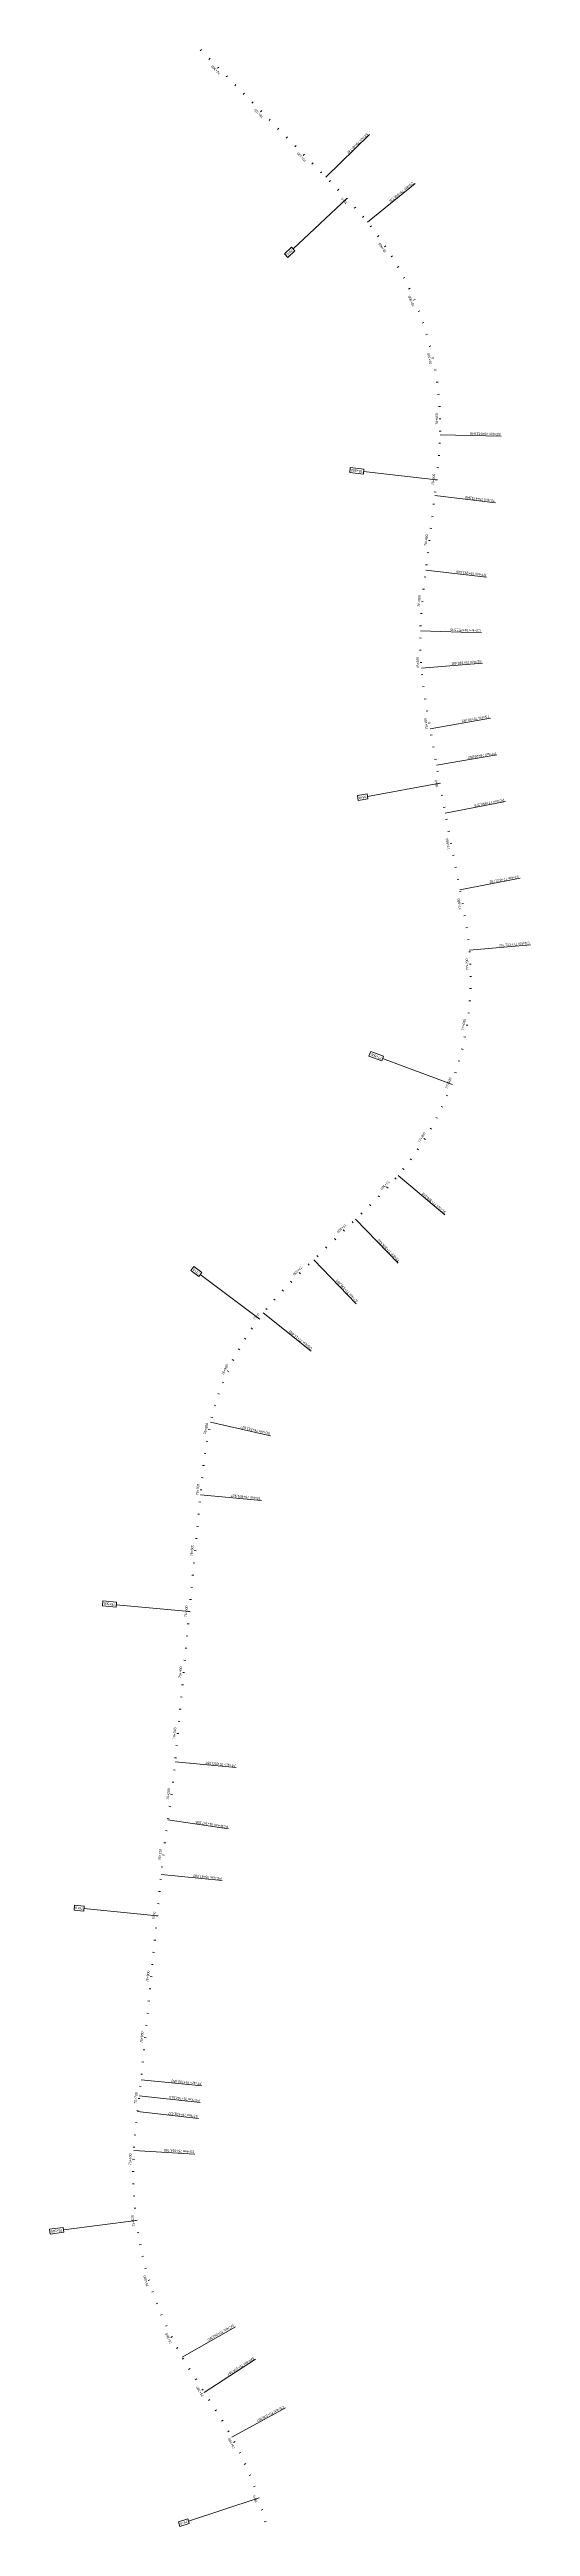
# Model space of a CAD drawing. Header units: metres. Extents: x 286368 to 330619, y 7396693 to 7466163.
# Drawn here: x 300220 to 301006, y 7444760 to 7448808 of the extents above; entities that cross this region are included whole.
import ezdxf

# ---------------------------------------------------------------- set-up
doc = ezdxf.new("R2010")
doc.units = ezdxf.units.M
doc.header["$MEASUREMENT"] = 0
for name, color, linetype, lineweight in [('U-HZ-ESTACAS', 3, 'Continuous', 30), ('U-HZ-KM', 1, 'Continuous', 20), ('U-HZ-NOTAVEIS', 2, 'Continuous', 30)]:
    doc.layers.add(name, color=color, linetype=linetype, lineweight=lineweight)
doc.layers.add('U-HZ-TRAÇO', color=3, linetype='TIC_LINE')
doc.styles.add('ARIAL', font='arial.ttf')
doc.styles.get("Standard").update_dxf_attribs({"font": 'arial.ttf'})
doc.linetypes.add('TIC_LINE', pattern='A,3.5,-0.25,["TIC",Standard,S=0.175,R=0,X=-0.05,Y=-0.1],-0.5', length=4.25)

# ---------------------------------------------------------------- blocks, each defined once
blk = doc.blocks.new('AeccTick (TIC)')
at = {"layer": 'U-HZ-TRAÇO', "lineweight": -2}
blk.add_line((0, 0.75), (0, -0.75), dxfattribs=at)

msp = doc.modelspace()

# ---------------------------------------------------------------- linework, layer by layer
at = {"layer": 'U-HZ-KM', "linetype": 'Continuous', "lineweight": 0}
for p, q in [((300705.5, 7448564.4), (300618, 7448482.2)), ((300615.3, 7448485.1), (300603.6, 7448474.1)), ((300609.1, 7448468.2), (300620.8, 7448479.2)), ((300620.8, 7448479.2), (300615.3, 7448485.1)), ((300603.6, 7448474.1), (300609.1, 7448468.2)), ((300711.3, 7448124.9), (300710.4, 7448116.8)), ((300710.4, 7448116.8), (300732.6, 7448114.3)), ((300733.5, 7448122.4), (300711.3, 7448124.9)), ((300732.6, 7448114.3), (300733.5, 7448122.4)), ((300852.2, 7448104.9), (300733, 7448118.3)), ((300738.6, 7447591.4), (300722.8, 7447588.6)), ((300722.8, 7447588.6), (300724.2, 7447580.6)), ((300740, 7447583.5), (300738.6, 7447591.4)), ((300857.4, 7447608.8), (300739.3, 7447587.4)), ((300724.2, 7447580.6), (300740, 7447583.5)), ((300744.6, 7447170.3), (300741.8, 7447162.8)), ((300741.8, 7447162.8), (300762.7, 7447155)), ((300765.5, 7447162.6), (300744.6, 7447170.3)), ((300762.7, 7447155), (300765.5, 7447162.6)), ((300876.6, 7447117), (300764.1, 7447158.8)), ((300455.8, 7446819), (300450.9, 7446812.5)), ((300468.6, 7446809.3), (300455.8, 7446819)), ((300450.9, 7446812.5), (300463.7, 7446802.9)), ((300463.7, 7446802.9), (300468.6, 7446809.3)), ((300562.1, 7446734), (300466.2, 7446806.1)), ((300307.2, 7446272.4), (300306.4, 7446264.3)), ((300306.4, 7446264.3), (300328.6, 7446262.2)), ((300329.4, 7446270.3), (300307.2, 7446272.4)), ((300328.6, 7446262.2), (300329.4, 7446270.3)), ((300448.5, 7446254.9), (300329, 7446266.3)), ((300260.8, 7445775.1), (300260, 7445767)), ((300260, 7445767), (300276, 7445765.4)), ((300276.7, 7445773.5), (300260.8, 7445775.1)), ((300276, 7445765.4), (300276.7, 7445773.5)), ((300395.8, 7445757.8), (300276.3, 7445769.5)), ((300242.2, 7445248.5), (300220.1, 7445245.6)), ((300220.1, 7445245.6), (300221.1, 7445237.6)), ((300221.1, 7445237.6), (300243.2, 7445240.5)), ((300243.2, 7445240.5), (300242.2, 7445248.5)), ((300361.7, 7445259.9), (300242.7, 7445244.5)), ((300561, 7444805.9), (300447, 7444768.5)), ((300445.7, 7444772.3), (300430.5, 7444767.3)), ((300430.5, 7444767.3), (300433, 7444759.7)), ((300433, 7444759.7), (300448.2, 7444764.7)), ((300448.2, 7444764.7), (300445.7, 7444772.3))]:
    msp.add_line(p, q, dxfattribs=at)
at = {"layer": 'U-HZ-NOTAVEIS', "color": 1, "linetype": 'Continuous', "lineweight": 0}
for p, q in [((300671.6, 7448599.4), (300742.9, 7448669.5)), ((300739.4, 7448525.9), (300817, 7448589)), ((300857.9, 7448178.6), (300957.9, 7448176.1)), ((300849.2, 7448079), (300948.5, 7448067.1)), ((300834.7, 7447957.4), (300934, 7447945.6)), ((300825.8, 7447857.9), (300925.8, 7447855)), ((300827.5, 7447796.9), (300927.1, 7447805.1)), ((300841.7, 7447697.9), (300940.2, 7447715.1)), ((300852.1, 7447638.2), (300950.7, 7447655.4)), ((300866.5, 7447560), (300964.7, 7447578.8)), ((300890.4, 7447434.7), (300988.6, 7447453.5)), ((300905.9, 7447335.9), (301005.5, 7447344.9)), ((300789.4, 7446968), (300865.7, 7446903.3)), ((300719.9, 7446896.2), (300789.4, 7446824.3)), ((300651.5, 7446830.1), (300721, 7446758.2)), ((300569.1, 7446743.1), (300647.5, 7446680.9)), ((300483.2, 7446564.7), (300580.7, 7446542.2)), ((300466.6, 7446446), (300566.2, 7446436.5)), ((300425.1, 7446009.4), (300524.7, 7445999.9)), ((300413.5, 7445914.7), (300512.4, 7445899.8)), ((300402.4, 7445825.1), (300501.9, 7445815.4)), ((300369.5, 7445489.5), (300469, 7445479.8)), ((300366.7, 7445463.7), (300466.1, 7445452.5)), ((300363.8, 7445437.8), (300463.2, 7445426.5)), ((300357.8, 7445374.4), (300457.6, 7445368.4)), ((300436.8, 7445036.5), (300523.6, 7445086.2)), ((300472.8, 7444978.6), (300556.7, 7445033.1)), ((300517.8, 7444905.4), (300605.5, 7444953.5))]:
    msp.add_line(p, q, dxfattribs=at)

# ---------------------------------------------------------------- block references
at = {"layer": 'U-HZ-TRAÇO', "linetype": 'TIC_LINE', "lineweight": 20}
for p, xscale, yscale, zscale, rotation in [((300467.4, 7448807.1), 2, 2, 2, 134.5102372686027), ((300481.4, 7448792.8), 2, 2, 2, 134.5102372686027), ((300509.5, 7448764.3), 2, 2, 2, 134.5102372686027), ((300523.5, 7448750), 2, 2, 2, 134.5102372686027), ((300537.5, 7448735.8), 2, 2, 2, 134.5102372686027), ((300551.5, 7448721.5), 2, 2, 2, 134.5102372686027), ((300579.6, 7448693), 2, 2, 2, 134.5102372686027), ((300593.6, 7448678.7), 2, 2, 2, 134.5102372686027), ((300607.6, 7448664.4), 2, 2, 2, 134.5102372686027), ((300621.6, 7448650.2), 2, 2, 2, 134.5102372686027), ((300649.7, 7448621.7), 2, 2, 2, 134.5102372686027), ((300663.7, 7448607.4), 2, 2, 2, 134.5102372686027), ((300677.7, 7448593.1), 2, 2, 2, 134.4690203467732), ((300691.7, 7448578.8), 2, 2, 2, 134.0640080487137), ((300719, 7448549.6), 2, 2, 2, 131.9567205202229), ((300732.2, 7448534.6), 2, 2, 2, 130.2544452897916), ((300744.8, 7448519.1), 2, 2, 2, 128.1609660037178), ((300756.9, 7448503.1), 2, 2, 2, 125.9988611164355), ((300779.2, 7448469.9), 1.999999999999999, 1.999999999999999, 1.999999999999999, 121.6746513419003), ((300789.3, 7448452.7), 2, 2, 2, 119.5125464545527), ((300798.9, 7448435.1), 1.999999999999999, 1.999999999999999, 1.999999999999999, 117.3504415673204), ((300807.7, 7448417.2), 2, 2, 2, 115.1883366800675), ((300823.4, 7448380.4), 1.999999999999999, 1.999999999999999, 1.999999999999999, 110.8641269054543), ((300830.1, 7448361.6), 2, 2, 2, 108.7020220181577), ((300836.2, 7448342.5), 2, 2, 2, 106.5399171309392), ((300841.5, 7448323.2), 2, 2, 2, 104.3778122436179), ((300850, 7448284.1), 2, 2, 2, 100.0536024690661), ((300853.1, 7448264.4), 2, 2, 2, 97.89149758180109), ((300855.5, 7448244.5), 1.999999999999999, 1.999999999999999, 1.999999999999999, 95.72939269448713), ((300857.1, 7448224.6), 2, 2, 2, 93.56728780724778), ((300857.4, 7448164.6), 2, 2, 2, 87.18613177129306), ((300858.1, 7448184.6), 1.999999999999999, 1.999999999999999, 1.999999999999999, 89.24307803269997), ((300854.4, 7448124.7), 2, 2, 2, 84.32990768797123), ((300856.1, 7448144.7), 2, 2, 2, 85.54180924090355), ((300849.9, 7448085), 2, 2, 2, 83.2033675144783), ((300845.2, 7448045.3), 1.999999999999999, 1.999999999999999, 1.999999999999999, 83.18357026793147), ((300847.6, 7448065.1), 1.999999999999999, 1.999999999999999, 1.999999999999999, 83.18357026793147), ((300842.8, 7448025.4), 1.999999999999999, 1.999999999999999, 1.999999999999999, 83.18357026793147), ((300835.7, 7447965.8), 1.999999999999999, 1.999999999999999, 1.999999999999999, 83.18357026793147), ((300838.1, 7447985.7), 1.999999999999999, 1.999999999999999, 1.999999999999999, 83.18357026793147), ((300831, 7447926.1), 2, 2, 2, 83.70185946878722), ((300833.3, 7447946), 2, 2, 2, 83.25299556708786), ((300827.3, 7447886.3), 2, 2, 2, 85.84667239263679), ((300825.6, 7447846.3), 2, 2, 2, 89.5721993190955), ((300826.1, 7447866.3), 2, 2, 2, 87.53528651113567), ((300825.8, 7447826.3), 2, 2, 2, 91.65568221044853), ((300828.4, 7447786.4), 2, 2, 2, 95.75440957387138), ((300830.7, 7447766.6), 2, 2, 2, 97.40200313578265), ((300833.5, 7447746.8), 2, 2, 2, 98.63981746622721), ((300836.7, 7447727), 2, 2, 2, 99.46286023072604), ((300843.5, 7447687.6), 2, 2, 2, 99.91670846470933), ((300847, 7447667.9), 2, 2, 2, 99.91670846470933), ((300850.4, 7447648.2), 2, 2, 2, 99.91670846470933), ((300853.9, 7447628.5), 2, 2, 2, 100.0296052817162), ((300861, 7447589.1), 2, 2, 2, 100.4879715178178), ((300864.7, 7447569.5), 2, 2, 2, 100.7171546358724), ((300868.4, 7447549.8), 2, 2, 2, 100.8274048463179), ((300872.2, 7447530.2), 2, 2, 2, 100.8274048463179), ((300879.7, 7447490.9), 2, 2, 2, 100.8274048463179), ((300883.4, 7447471.3), 2, 2, 2, 100.8274048463179), ((300887.2, 7447451.6), 2, 2, 2, 100.8274048463179), ((300890.9, 7447432), 2, 2, 2, 100.8230647457191), ((300898.2, 7447392.6), 2, 2, 2, 99.78036474375956), ((300901.4, 7447372.9), 2, 2, 2, 98.57304863018913), ((300904.1, 7447353.1), 2, 2, 2, 96.91359358341093), ((300906.2, 7447333.2), 2, 2, 2, 94.81269507962115), ((300907.6, 7447273.2), 2, 2, 2, 87.93720153794828), ((300907.9, 7447293.2), 2, 2, 2, 90.22903271849862), ((300904.6, 7447233.4), 2, 2, 2, 83.35353917694641), ((300906.5, 7447253.3), 2, 2, 2, 85.64537035745754), ((300898.4, 7447193.9), 2, 2, 2, 78.76987681591324), ((300889, 7447155), 2, 2, 2, 74.18621445480106), ((300894.1, 7447174.3), 2, 2, 2, 76.47804563540399), ((300869.2, 7447098.4), 1.999999999999999, 1.999999999999999, 1.999999999999999, 67.31072091328886), ((300883.2, 7447135.8), 2, 2, 2, 71.89438327434186), ((300852.3, 7447062.1), 1.999999999999999, 1.999999999999999, 1.999999999999999, 62.72705855218886), ((300861.2, 7447080.1), 2, 2, 2, 65.01888973273361), ((300842.8, 7447044.5), 2, 2, 2, 60.4352273716809), ((300798, 7446978.4), 2, 2, 2, 51.26790264953812), ((300810.2, 7446994.2), 1.999999999999999, 1.999999999999999, 1.999999999999999, 53.55973383006091), ((300821.7, 7447010.6), 2, 2, 2, 55.85156501062328), ((300785.2, 7446963), 2, 2, 2, 49.0104086649981), ((300729.6, 7446905.5), 2, 2, 2, 44.12757072821928), ((300743.9, 7446919.5), 2, 2, 2, 44.66574811951121), ((300758, 7446933.7), 2, 2, 2, 45.6616629936686), ((300686.4, 7446863.8), 2, 2, 2, 44.02339225099257), ((300715.2, 7446891.6), 2, 2, 2, 44.02339225099257), ((300643.3, 7446822.1), 2, 2, 2, 44.09341028567178), ((300657.7, 7446836), 2, 2, 2, 44.02339225099257), ((300672, 7446849.9), 2, 2, 2, 44.02339225099257), ((300600.9, 7446779.6), 2, 2, 2, 46.73140684031189), ((300614.8, 7446794), 2, 2, 2, 45.42936352920894), ((300574.4, 7446749.7), 2, 2, 2, 50.57155090413981), ((300587.4, 7446764.9), 2, 2, 2, 48.44973363302523), ((300539.5, 7446701), 2, 2, 2, 58.14736113893018), ((300550.4, 7446717.7), 2, 2, 2, 55.60088204943878), ((300519.9, 7446666.1), 2, 2, 2, 63.24031931776985), ((300529.3, 7446683.8), 1.999999999999999, 1.999999999999999, 1.999999999999999, 60.69384022839806), ((300503.5, 7446629.6), 2, 2, 2, 68.33327749671179), ((300485.1, 7446572.6), 2, 2, 2, 75.97271476505767), ((300490.4, 7446591.9), 2, 2, 2, 73.42623567568148), ((300496.5, 7446610.9), 1.999999999999999, 1.999999999999999, 1.999999999999999, 70.87975658621835), ((300477.1, 7446533.4), 2, 2, 2, 80.46501173351399), ((300471.5, 7446493.8), 2, 2, 2, 83.34316899406548), ((300474, 7446513.6), 1.999999999999999, 1.999999999999999, 1.999999999999999, 82.11292505740263), ((300469.4, 7446473.9), 2, 2, 2, 84.15082245607354), ((300463.6, 7446414.2), 2, 2, 2, 84.56891650003391), ((300465.5, 7446434.1), 2, 2, 2, 84.56891650003391), ((300459.8, 7446374.4), 2, 2, 2, 84.56891650003391), ((300461.7, 7446394.3), 2, 2, 2, 84.56891650003391), ((300456, 7446334.5), 2, 2, 2, 84.56891650003391), ((300452.2, 7446294.7), 2, 2, 2, 84.56891650003391), ((300454.1, 7446314.6), 2, 2, 2, 84.56891650003391), ((300450.4, 7446274.8), 2, 2, 2, 84.56891650003391), ((300444.7, 7446215.1), 2, 2, 2, 84.56891650003391), ((300446.6, 7446235), 2, 2, 2, 84.56891650003391), ((300440.9, 7446175.3), 2, 2, 2, 84.56891650003391), ((300442.8, 7446195.2), 2, 2, 2, 84.56891650003391), ((300437.1, 7446135.4), 2, 2, 2, 84.56891650003391), ((300433.3, 7446095.6), 2, 2, 2, 84.56891650003391), ((300435.2, 7446115.5), 2, 2, 2, 84.56891650003391), ((300431.4, 7446075.7), 2, 2, 2, 84.56891650003391), ((300425.7, 7446016), 2, 2, 2, 84.56891650003391), ((300427.6, 7446035.9), 2, 2, 2, 84.56891650003391), ((300421.6, 7445976.2), 2, 2, 2, 83.47646574077216), ((300423.8, 7445996.1), 2, 2, 2, 84.13127464948599), ((300416.6, 7445936.5), 2, 2, 2, 82.16684792331206), ((300410.9, 7445896.9), 2, 2, 2, 82.03163482109616), ((300413.8, 7445916.7), 2, 2, 2, 81.5120390145886), ((300408.3, 7445877.1), 1.999999999999999, 1.999999999999999, 1.999999999999999, 82.68644372982675), ((300401.6, 7445817.5), 2, 2, 2, 84.3990395699357), ((300403.6, 7445837.4), 2, 2, 2, 83.99606154727714), ((300397.7, 7445777.7), 2, 2, 2, 84.3990395699357), ((300399.7, 7445797.6), 2, 2, 2, 84.3990395699357), ((300393.8, 7445737.9), 2, 2, 2, 84.3990395699357), ((300389.9, 7445698), 2, 2, 2, 84.3990395699357), ((300391.9, 7445717.9), 2, 2, 2, 84.3990395699357), ((300388, 7445678.1), 2, 2, 2, 84.3990395699357), ((300382.1, 7445618.4), 2, 2, 2, 84.3990395699357), ((300384.1, 7445638.3), 2, 2, 2, 84.3990395699357), ((300378.2, 7445578.6), 2, 2, 2, 84.3990395699357), ((300380.2, 7445598.5), 2, 2, 2, 84.3990395699357), ((300372.4, 7445518.9), 2, 2, 2, 84.3990395699357), ((300374.3, 7445538.8), 2, 2, 2, 84.3990395699357), ((300368.4, 7445479.1), 1.999999999999999, 1.999999999999999, 1.999999999999999, 84.05581891094695), ((300370.4, 7445499), 2, 2, 2, 84.3990395699357), ((300364, 7445439.3), 2, 2, 2, 83.54876534385946), ((300359.7, 7445399.6), 2, 2, 2, 84.64375366006934), ((300361.8, 7445419.5), 1.999999999999999, 1.999999999999999, 1.999999999999999, 83.80060114224467), ((300358.1, 7445379.6), 2, 2, 2, 86.0780593549071), ((300356.7, 7445339.7), 2, 2, 2, 89.831875864231), ((300356.9, 7445319.7), 1.999999999999999, 1.999999999999999, 1.999999999999999, 91.71971044455556), ((300357.9, 7445299.7), 2, 2, 2, 93.60754502493663), ((300359.5, 7445279.8), 2, 2, 2, 95.49537960522945), ((300364.6, 7445240.1), 2, 2, 2, 99.27104876587568), ((300368.1, 7445220.4), 2, 2, 2, 101.1588833462206), ((300372.3, 7445200.9), 2, 2, 2, 103.0467179265917), ((300377.2, 7445181.5), 2, 2, 2, 104.9345525069546), ((300388.7, 7445143.2), 2, 2, 2, 108.71022166758), ((300395.5, 7445124.3), 1.999999999999999, 1.999999999999999, 1.999999999999999, 110.5980562478753), ((300402.8, 7445105.7), 1.999999999999999, 1.999999999999999, 1.999999999999999, 112.4858908282581), ((300410.8, 7445087.4), 2, 2, 2, 114.3737254086132), ((300428.5, 7445051.5), 2, 2, 2, 118.1493945692739), ((300438.2, 7445034), 2, 2, 2, 120.0303147293673), ((300448.4, 7445016.9), 2, 2, 2, 121.5582613294909), ((300459.1, 7444999.9), 2, 2, 2, 122.5358467252035), ((300480.8, 7444966.3), 2, 2, 2, 122.8574313848202), ((300491.6, 7444949.5), 2, 2, 2, 122.2956326509468), ((300502.1, 7444932.5), 2, 2, 2, 121.278988140502), ((300512.3, 7444915.3), 2, 2, 2, 119.8104361273639), ((300531, 7444879.9), 2, 2, 2, 115.9727946678254), ((300539.5, 7444861.8), 2, 2, 2, 114.0139645989521), ((300547.3, 7444843.4), 2, 2, 2, 112.0551345301287), ((300554.5, 7444824.8), 2, 2, 2, 110.0963044613294), ((300566.9, 7444786.7), 2, 2, 2, 106.1786443237144), ((300572.2, 7444767.4), 2, 2, 2, 104.2198142548721)]:
    msp.add_blockref('AeccTick (TIC)', p, dxfattribs=dict(at, xscale=xscale, yscale=yscale, zscale=zscale, rotation=rotation))
at = {"layer": 'U-HZ-TRAÇO', "linetype": 'Continuous', "lineweight": 20}
for p, xscale, yscale, zscale, rotation in [((300495.4, 7448778.5), 2, 2, 2, 134.5102372686027), ((300565.5, 7448707.2), 2, 2, 2, 134.5102372686027), ((300635.6, 7448635.9), 2, 2, 2, 134.5102372686027), ((300705.5, 7448564.4), 2, 2, 2, 133.2265747731969), ((300768.3, 7448486.7), 2, 2, 2, 123.8367562291546), ((300815.9, 7448398.9), 1.999999999999999, 1.999999999999999, 1.999999999999999, 113.0262317927573), ((300846.1, 7448303.8), 2, 2, 2, 102.2157073563744), ((300857.9, 7448204.6), 2, 2, 2, 91.4051829198945), ((300852.2, 7448104.9), 2, 2, 2, 83.55042711249614), ((300840.4, 7448005.6), 1.999999999999999, 1.999999999999999, 1.999999999999999, 83.18357026793147), ((300829, 7447906.2), 2, 2, 2, 84.56703479724348), ((300826.8, 7447806.4), 2, 2, 2, 93.73916510183268), ((300840.1, 7447707.3), 2, 2, 2, 99.86951438791176), ((300857.4, 7447608.8), 2, 2, 2, 100.2587883997612), ((300875.9, 7447510.5), 2, 2, 2, 100.8274048463179), ((300894.7, 7447412.3), 2, 2, 2, 100.530808840964), ((300907.4, 7447313.2), 2, 2, 2, 92.52086389905523), ((300901.9, 7447213.5), 2, 2, 2, 81.06170799642626), ((300876.6, 7447117), 2, 2, 2, 69.60255209379416), ((300832.6, 7447027.3), 2, 2, 2, 58.143396191174), ((300771.8, 7446948.2), 2, 2, 2, 47.11253294190478), ((300700.8, 7446877.7), 2, 2, 2, 44.02339225099257), ((300629, 7446808.2), 2, 2, 2, 44.54938254361637), ((300562.1, 7446734), 2, 2, 2, 53.0544029599897), ((300511.3, 7446648.1), 2, 2, 2, 65.78679840726839), ((300480.7, 7446553.1), 2, 2, 2, 78.41076959800792), ((300467.4, 7446454), 2, 2, 2, 84.53433827248543), ((300457.9, 7446354.5), 2, 2, 2, 84.56891650003391), ((300448.5, 7446254.9), 2, 2, 2, 84.56891650003391), ((300439, 7446155.4), 2, 2, 2, 84.56891650003391), ((300429.5, 7446055.8), 2, 2, 2, 84.56891650003391), ((300419.3, 7445956.3), 2, 2, 2, 82.82165683203615), ((300405.8, 7445857.2), 2, 2, 2, 83.34125263853797), ((300395.8, 7445757.8), 2, 2, 2, 84.3990395699357), ((300386, 7445658.2), 2, 2, 2, 84.3990395699357), ((300376.3, 7445558.7), 2, 2, 2, 84.3990395699357), ((300366.2, 7445459.2), 2, 2, 2, 83.54876534385946), ((300357.1, 7445359.7), 2, 2, 2, 87.94404128388834), ((300361.7, 7445259.9), 1.999999999999999, 1.999999999999999, 1.999999999999999, 97.38321418558697), ((300382.6, 7445162.2), 2, 2, 2, 106.8223870872666), ((300419.3, 7445069.3), 2, 2, 2, 116.261559988942), ((300469.9, 7444983.1), 2, 2, 2, 122.9602534777047), ((300521.9, 7444897.8), 2, 2, 2, 117.931624736593), ((300561, 7444805.9), 1.999999999999999, 1.999999999999999, 1.999999999999999, 108.1374743925063)]:
    msp.add_blockref('AeccTick (TIC)', p, dxfattribs=dict(at, xscale=xscale, yscale=yscale, zscale=zscale, rotation=rotation))

# ---------------------------------------------------------------- texts
at = {"layer": 'U-HZ-ESTACAS', "style": 'ARIAL'}
for s, rotation, p in [('79+300', 134.5102, (300499.6, 7448769.5)), ('79+200', 134.5102, (300569.7, 7448698.2)), ('79+100', 134.5102, (300639.9, 7448626.9)), ('79+0', 133.2266, (300707.4, 7448557.5)), ('78+900', 123.8368, (300770.8, 7448477.1)), ('78+800', 113.0262, (300816.5, 7448389)), ('78+700', 102.2157, (300844.8, 7448293.9)), ('78+600', 91.4052, (300854.8, 7448195.1)), ('78+500', 83.5504, (300847.9, 7448095.9)), ('78+400', 83.1836, (300836, 7447996.6)), ('78+300', 84.567, (300824.8, 7447897.2)), ('78+200', 93.7392, (300824.1, 7447796.8)), ('78+100', 99.8695, (300838.4, 7447697.5)), ('78+0', 100.2588, (300855.2, 7447602)), ('77+900', 100.8274, (300874.4, 7447500.7)), ('77+800', 100.5308, (300893.1, 7447402.5)), ('77+700', 92.5209, (300904.5, 7447303.7)), ('77+600', 81.0617, (300897.1, 7447204.8)), ('77+500', 69.6026, (300870.2, 7447109.3)), ('77+400', 58.1434, (300824.8, 7447021.1)), ('77+300', 227.1125, (300772.8, 7446960)), ('77+200', 224.0234, (300702.5, 7446889.5)), ('77+100', 224.5494, (300630.6, 7446820)), ('77+0', 53.0544, (300555.6, 7446731)), ('76+900', 65.7868, (300504.4, 7446640.9)), ('76+800', 78.4108, (300475.5, 7446544.5)), ('76+700', 84.5343, (300463.2, 7446445)), ('76+600', 84.5689, (300453.7, 7446345.4)), ('76+500', 84.5689, (300444.2, 7446245.9)), ('76+400', 84.5689, (300434.8, 7446146.3)), ('76+300', 84.5689, (300425.3, 7446046.8)), ('76+200', 82.8217, (300414.8, 7445947.4)), ('76+100', 83.3413, (300401.4, 7445848.3)), ('76+0', 84.399, (300391.8, 7445751.8)), ('75+900', 84.399, (300381.8, 7445649.2)), ('75+800', 84.399, (300372, 7445549.7)), ('75+700', 83.5488, (300361.9, 7445450.3)), ('75+600', 87.944, (300353.4, 7445350.4)), ('75+500', 97.3832, (300359.6, 7445250.1)), ('75+400', 106.8224, (300382.2, 7445152.3)), ('75+300', 116.2616, (300420.5, 7445059.4)), ('75+200', 122.9603, (300472.2, 7444973.4)), ('75+100', 117.9316, (300523.4, 7444887.9)), ('75+0', 108.1375, (300559.8, 7444798.8))]:
    msp.add_text(s, height=4, rotation=rotation, dxfattribs=at).set_placement(p)
at = {"layer": 'U-HZ-KM', "style": 'ARIAL'}
for s, rotation, p in [('79+0', 223.2266, (300615.4, 7448482.4)), ('78+500', 173.5504, (300731.5, 7448120.5)), ('78+0', 190.2588, (300737.2, 7447589.1)), ('77+500', 159.6026, (300763.2, 7447161.2)), ('77+0', 143.0544, (300466, 7446808.7)), ('76+500', 174.5689, (300327.5, 7446268.4)), ('76+0', 174.399, (300274.8, 7445771.6)), ('75+500', 187.3832, (300240.7, 7445246.2)), ('75+0', 198.1375, (300444.7, 7444769.8))]:
    msp.add_text(s, height=4, rotation=rotation, dxfattribs=at).set_placement(p)
at = {"layer": 'U-HZ-NOTAVEIS', "linetype": 'TIC_LINE', "lineweight": 20, "char_height": 4, "attachment_point": 1, "style": 'ARIAL'}
for s, insert, rotation in [('{\\C256;ST=km 79+48,732}', (300741.1, 7448669.5), 224.5102), ('{\\C256;CS=km 78+948,732}', (300815.2, 7448589.2), 219.105), ('{\\C256;SC=km 78+573,948}', (300956.7, 7448177.4), 178.5888), ('{\\C256;TS=km 78+473,948}', (300947.4, 7448068.5), 173.1836), ('{\\C256;ST=km 78+351,545}', (300932.9, 7447947), 173.1836), ('{\\C256;CS=km 78+251,545}', (300924.5, 7447856.3), 178.3695), ('{\\C256;SC=km 78+190,481}', (300925.8, 7447806.3), 184.7308), ('{\\C256;TS=km 78+90,481}', (300938.7, 7447716.2), 189.9167), ('{\\C256;PT=km 78+29,852}', (300949.2, 7447656.4), 189.9167), ('{\\C256;PC=km 77+950,379}', (300963.2, 7447579.8), 190.8274), ('{\\C256;ST=km 77+822,752}', (300987.2, 7447454.5), 190.8274), ('{\\C256;CS=km 77+722,752}', (301004.2, 7447346), 185.1281), ('{\\C256;SC=km 77+326,516}', (300865.5, 7446905.1), 139.7227), ('{\\C256;TS=km 77+226,516}', (300789.4, 7446826.1), 134.0234), ('{\\C256;ST=km 77+131,488}', (300721.1, 7446760), 134.0234), ('{\\C256;CS=km 77+11,488}', (300647.2, 7446682.7), 141.5917), ('{\\C256;SC=km 76+811,927}', (300579.7, 7446543.8), 167.0006), ('{\\C256;TS=km 76+691,927}', (300565, 7446437.9), 174.5689), ('{\\C256;PT=km 76+253,367}', (300523.5, 7446001.3), 174.5689), ('{\\C256;PCR=km 76+157,935}', (300511.3, 7445901.2), 171.4444), ('{\\C256;PC=km 76+67,692}', (300500.8, 7445816.8), 174.399), ('{\\C256;PT=km 75+730,483}', (300467.9, 7445481.2), 174.399), ('{\\C256;PC=km 75+704,513}', (300465, 7445453.9), 173.5488), ('{\\C256;ST=km 75+678,427}', (300462.1, 7445427.9), 173.5488), ('{\\C256;CS=km 75+614,795}', (300456.4, 7445369.8), 176.5475), ('{\\C256;SC=km 75+262,867}', (300521.8, 7445086.7), 209.7666), ('{\\C256;SPI=km 75+194,667}', (300554.9, 7445033.5), 212.9799), ('{\\C256;CS=km 75+108,667}', (300603.7, 7444954), 208.7805)]:
    msp.add_mtext(s, dxfattribs=dict(at, insert=insert, rotation=rotation))

doc.saveas('drawing.dxf')
